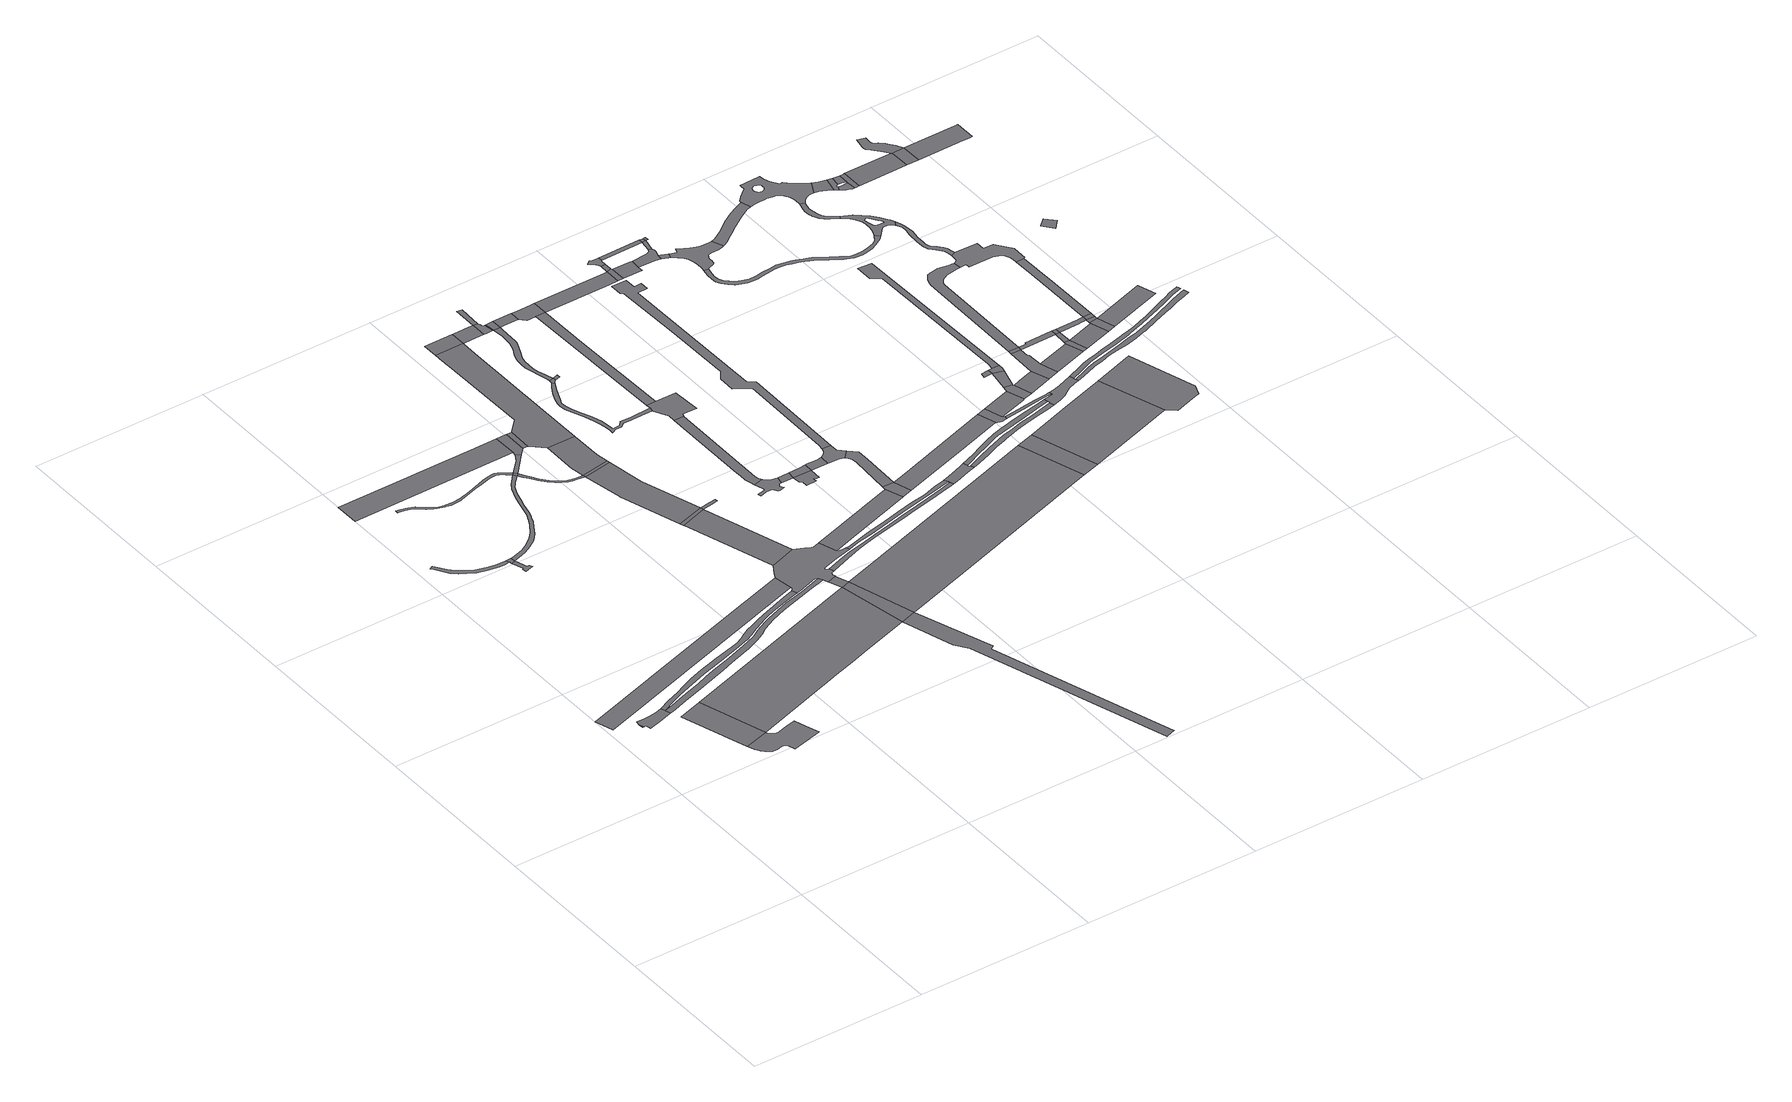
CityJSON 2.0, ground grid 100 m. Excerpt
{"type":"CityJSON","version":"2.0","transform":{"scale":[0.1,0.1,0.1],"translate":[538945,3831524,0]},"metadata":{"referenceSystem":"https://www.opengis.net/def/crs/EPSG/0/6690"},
"CityObjects":{
"road1":{"type":"Road","attributes":{"RoadStructureAttribute.sectionType":"1"},"geometry":[{"type":"MultiSurface","lod":"1","boundaries":[[[0,1,2]]]}]},
"road2":{"type":"Road","geometry":[{"type":"MultiSurface","lod":"1","boundaries":[[[3,4,5,6,7,8,0,2,9,10,11,12,13,14,15,16]]]}]},
"road3":{"type":"Road","geometry":[{"type":"MultiSurface","lod":"1","boundaries":[[[17,18,19,20]]]}]},
"road4":{"type":"Road","geometry":[{"type":"MultiSurface","lod":"1","boundaries":[[[21,22,23,24,25,26,27,28,29,30,31,32,33,34,35,36,37,38,39,40,41,42,43,44,20,19]]]}]},
"road5":{"type":"Road","attributes":{"RoadStructureAttribute.sectionType":"1"},"geometry":[{"type":"MultiSurface","lod":"1","boundaries":[[[45,46,47,48,49,50,51,52,53,54,55,56,57,58,59,60,61,62,63,64,65,66]]]}]},
"road6":{"type":"Road","attributes":{"RoadStructureAttribute.sectionType":"1"},"geometry":[{"type":"MultiSurface","lod":"1","boundaries":[[[67,68,69,70,71,72,73]]]}]},
"road7":{"type":"Road","geometry":[{"type":"MultiSurface","lod":"1","boundaries":[[[74,66,65,75,76]]]}]},
"road8":{"type":"Road","geometry":[{"type":"MultiSurface","lod":"1","boundaries":[[[77,78,79,80,81,82,76,75]]]}]},
"road9":{"type":"Road","attributes":{"RoadStructureAttribute.sectionType":"1"},"geometry":[{"type":"MultiSurface","lod":"1","boundaries":[[[83,84,85,86,87,88,89,90,91,92,93,94,95,96,97,98,99,100,3,16,101,102,103,104,105,106,107,108,109,110,111,112,113,114,115,116,117,118,119]]]}]},
"road10":{"type":"Road","attributes":{"RoadStructureAttribute.sectionType":"1"},"geometry":[{"type":"MultiSurface","lod":"1","boundaries":[[[120,121,122,123,124,125,126,127,128,129,130,131,132,133,134,135,136,137,138,139,15,14,140,141,142,143,144,145,146,147,148,149,150,151,152,153,154,155,156]]]}]},
"road11":{"type":"Road","attributes":{"RoadStructureAttribute.sectionType":"1"},"geometry":[{"type":"MultiSurface","lod":"1","boundaries":[[[157,158,17,20,159,160,161,162,163,164,165,166]]]}]},
"road12":{"type":"Road","attributes":{"RoadStructureAttribute.sectionType":"1"},"geometry":[{"type":"MultiSurface","lod":"1","boundaries":[[[167,168,169,170,171,172,173]]]}]},
"road13":{"type":"Road","attributes":{"RoadStructureAttribute.sectionType":"1"},"geometry":[{"type":"MultiSurface","lod":"1","boundaries":[[[174,175,176,177,178,179,180,181,182,183,184,185,186,187,188,189,190,191,192,193,194,195,196,197,198,199,200,201,202,203,204,205,206,207,208,209,210,211,212,213,214,215,216,217,218,219,220]]]}]},
"road14":{"type":"Road","attributes":{"RoadStructureAttribute.sectionType":"1"},"geometry":[{"type":"MultiSurface","lod":"1","boundaries":[[[219,221,222,223,224,225,226,227,228,229,230,231,232,233,234,235,236,74,76,237,238,239,240,241,242,243,244,245,246,247,248,249,250,251,252,253,254]]]}]},
"road15":{"type":"Road","geometry":[{"type":"MultiSurface","lod":"1","boundaries":[[[220,219,254,255]]]}]},
"road16":{"type":"Road","attributes":{"RoadStructureAttribute.sectionType":"1"},"geometry":[{"type":"MultiSurface","lod":"1","boundaries":[[[256,257,258,220,255,259]]]}]},
"road17":{"type":"Road","attributes":{"RoadStructureAttribute.sectionType":"1"},"geometry":[{"type":"MultiSurface","lod":"1","boundaries":[[[260,261,262,263,264,265,266,267,255,254,268,269,270,271,272,273,274,275,276,277,278]]]}]},
"road18":{"type":"Road","geometry":[{"type":"MultiSurface","lod":"1","boundaries":[[[173,172,256,259,279,280]]]}]},
"road19":{"type":"Road","geometry":[{"type":"MultiSurface","lod":"1","boundaries":[[[280,279,281,282]]]}]},
"road20":{"type":"Road","geometry":[{"type":"MultiSurface","lod":"1","boundaries":[[[283,284,285,286]]]}]},
"road21":{"type":"Road","attributes":{"RoadStructureAttribute.sectionType":"1"},"geometry":[{"type":"MultiSurface","lod":"1","boundaries":[[[286,285,287,288,289]]]}]},
"road22":{"type":"Road","attributes":{"RoadStructureAttribute.sectionType":"1"},"geometry":[{"type":"MultiSurface","lod":"1","boundaries":[[[290,291,292,293,294,295,296,297,166]]]}]},
"road23":{"type":"Road","attributes":{"RoadStructureAttribute.sectionType":"1"},"geometry":[{"type":"MultiSurface","lod":"1","boundaries":[[[298,299,277,300,301,284,283]]]}]},
"road24":{"type":"Road","geometry":[{"type":"MultiSurface","lod":"1","boundaries":[[[302,303,157,304]]]}]},
"road25":{"type":"Road","geometry":[{"type":"MultiSurface","lod":"1","boundaries":[[[304,157,166,297]]]}]},
"road26":{"type":"Road","geometry":[{"type":"MultiSurface","lod":"1","boundaries":[[[305,278,277,299]]]}]},
"road27":{"type":"Road","attributes":{"RoadStructureAttribute.sectionType":"1"},"geometry":[{"type":"MultiSurface","lod":"1","boundaries":[[[306,307,278,305,308,309]]]}]},
"road28":{"type":"Road","geometry":[{"type":"MultiSurface","lod":"1","boundaries":[[[310,311,312,289,288,313,314,67,73,315,316,83,119,317,318,319,320,321,120,156,322,303,302,323,324,325,326,327,328,329,330,331,332,333,334,335,336,337,338,339]]]}]},
"road29":{"type":"Road","geometry":[{"type":"MultiSurface","lod":"1","boundaries":[[[340,341,342,343,283,286]]]}]},
"road30":{"type":"Road","attributes":{"RoadStructureAttribute.sectionType":"1"},"geometry":[{"type":"MultiSurface","lod":"1","boundaries":[[[344,345,346,347,348,349,282,281,350,306,309,351,352,353,354]]]}]},
"road31":{"type":"Road","geometry":[{"type":"MultiSurface","lod":"1","boundaries":[[[355,344,354,356]]]}]},
"road32":{"type":"Road","attributes":{"RoadStructureAttribute.sectionType":"1"},"geometry":[{"type":"MultiSurface","lod":"1","boundaries":[[[357,358,359,360,361,362,363,364,365,366,367,368,369,370,371,372,373,374,375,376]]]}]},
"road33":{"type":"Road","geometry":[{"type":"MultiSurface","lod":"1","boundaries":[[[377,378,379,380,381,382]]]}]},
"road34":{"type":"Road","attributes":{"RoadStructureAttribute.sectionType":"1"},"geometry":[{"type":"MultiSurface","lod":"1","boundaries":[[[379,383,384,385,386,387,388,389,390,391,392,393,394,395,396,397,398,399,400,401,402,403,404,405,406,407,408,409,410,411,412,413,414,415,416,417,418,419,380]]]}]},
"road35":{"type":"Road","attributes":{"RoadStructureAttribute.sectionType":"1"},"geometry":[{"type":"MultiSurface","lod":"1","boundaries":[[[420,339,338,421,422]]]}]},
"road36":{"type":"Road","geometry":[{"type":"MultiSurface","lod":"1","boundaries":[[[423,424,377,382]]]}]},
"road37":{"type":"Road","attributes":{"RoadStructureAttribute.sectionType":"1"},"geometry":[{"type":"MultiSurface","lod":"1","boundaries":[[[425,426,427,428,429,360,359,430,431,432]]]}]},
"road38":{"type":"Road","attributes":{"RoadStructureAttribute.sectionType":"1"},"geometry":[{"type":"MultiSurface","lod":"1","boundaries":[[[433,434,435,356,354,436,437,438]]]}]},
"road39":{"type":"Road","attributes":{"RoadStructureAttribute.sectionType":"1"},"geometry":[{"type":"MultiSurface","lod":"1","boundaries":[[[376,375,439,440]]]}]},
"road40":{"type":"Road","attributes":{"RoadStructureAttribute.sectionType":"1"},"geometry":[{"type":"MultiSurface","lod":"1","boundaries":[[[441,442,443,444,445,446,447,448,449,450,451,327,326,452,453,454,455,456,457,458,459,460,461,462,463]]]}]},
"road41":{"type":"Road","attributes":{"RoadStructureAttribute.sectionType":"1"},"geometry":[{"type":"MultiSurface","lod":"1","boundaries":[[[464,465,466,467,468,469,470,471,472,473,474,475,476,477,478,479,480,481,482,483,484,485,486,487,488,378,377]]]}]},
"road42":{"type":"Road","geometry":[{"type":"MultiSurface","lod":"1","boundaries":[[[489,490,491,492,493,494,495,496,439]]]}]},
"road43":{"type":"Road","geometry":[{"type":"MultiSurface","lod":"1","boundaries":[[[433,438,497,498,499,500,501,502]]]}]},
"road44":{"type":"Road","attributes":{"RoadStructureAttribute.sectionType":"1"},"geometry":[{"type":"MultiSurface","lod":"1","boundaries":[[[503,504,440,439,496]]]}]},
"road45":{"type":"Road","attributes":{"RoadStructureAttribute.sectionType":"1"},"geometry":[{"type":"MultiSurface","lod":"1","boundaries":[[[505,433,502,506]]]}]},
"road46":{"type":"Road","attributes":{"RoadStructureAttribute.sectionType":"1"},"geometry":[{"type":"MultiSurface","lod":"1","boundaries":[[[499,498,476,507]]]}]},
"road47":{"type":"Road","attributes":{"RoadStructureAttribute.sectionType":"1"},"geometry":[{"type":"MultiSurface","lod":"1","boundaries":[[[508,509,510,511,512,513,514,515,516,335,334,517,518,519,520,521,522,523]]]}]},
"road48":{"type":"Road","geometry":[{"type":"MultiSurface","lod":"1","boundaries":[[[507,476,475,524]]]}]},
"road49":{"type":"Road","geometry":[{"type":"MultiSurface","lod":"1","boundaries":[[[525,526,527,528,529,402,401,530,425,432]]]}]},
"road50":{"type":"Road","attributes":{"RoadStructureAttribute.sectionType":"1"},"geometry":[{"type":"MultiSurface","lod":"1","boundaries":[[[524,475,531,532,533]]]}]},
"road51":{"type":"Road","attributes":{"RoadStructureAttribute.sectionType":"1"},"geometry":[{"type":"MultiSurface","lod":"1","boundaries":[[[534,535,536,503,496,537]]]}]},
"road52":{"type":"Road","attributes":{"RoadStructureAttribute.sectionType":"1"},"geometry":[{"type":"MultiSurface","lod":"1","boundaries":[[[538,529,528,539,540]]]}]},
"road53":{"type":"Road","attributes":{"RoadStructureAttribute.sectionType":"1"},"geometry":[{"type":"MultiSurface","lod":"1","boundaries":[[[541,542,543,304,297,544,545,546]]]}]},
"road54":{"type":"Road","geometry":[{"type":"MultiSurface","lod":"1","boundaries":[[[547,420,422,548,549,550]]]}]},
"road55":{"type":"Road","geometry":[{"type":"MultiSurface","lod":"1","boundaries":[[[551,552,533,532,553,554,538,540,555]]]}]},
"road56":{"type":"Road","geometry":[{"type":"MultiSurface","lod":"1","boundaries":[[[556,557,558,534,537,559,560,561,562,563]]]}]},
"road57":{"type":"Road","attributes":{"RoadStructureAttribute.sectionType":"1"},"geometry":[{"type":"MultiSurface","lod":"1","boundaries":[[[564,565,561,560,566,567,568,569,547,550]]]}]},
"road58":{"type":"Road","attributes":{"RoadStructureAttribute.sectionType":"1"},"geometry":[{"type":"MultiSurface","lod":"1","boundaries":[[[570,571,572,573,574,575,576,577,578,579,580,581,582,583,584,585,556,563]]]}]},
"road59":{"type":"Road","geometry":[{"type":"MultiSurface","lod":"1","boundaries":[[[586,587,588,508,523,589,441,463,590,591,592,593,594,595,596]]]}]},
"road60":{"type":"Road","attributes":{"RoadStructureAttribute.sectionType":"1"},"geometry":[{"type":"MultiSurface","lod":"1","boundaries":[[[597,555,540,598,599,600]]]}]},
"road61":{"type":"Road","attributes":{"RoadStructureAttribute.sectionType":"1"},"geometry":[{"type":"MultiSurface","lod":"1","boundaries":[[[601,602,550,549,603,604]]]}]},
"road62":{"type":"Road","geometry":[{"type":"MultiSurface","lod":"1","boundaries":[[[605,600,599,606,607]]]}]},
"road63":{"type":"Road","attributes":{"RoadStructureAttribute.sectionType":"1"},"geometry":[{"type":"MultiSurface","lod":"1","boundaries":[[[608,609,610,600,605]]]}]},
"road64":{"type":"Road","geometry":[{"type":"MultiSurface","lod":"1","boundaries":[[[611,612,613,614,615,616,610,609,617,618,619]]]}]},
"road65":{"type":"Road","attributes":{"RoadStructureAttribute.sectionType":"1"},"geometry":[{"type":"MultiSurface","lod":"1","boundaries":[[[620,607,606,621,622,623]]]}]},
"road66":{"type":"Road","attributes":{"RoadStructureAttribute.sectionType":"1"},"geometry":[{"type":"MultiSurface","lod":"1","boundaries":[[[624,625,626,627,628,629,630,631,632,633,634,635,636,637,638,586,596,639,640,641,642,643,644,645,646,647,648,649,650,651,652,653]]]}]},
"road67":{"type":"Road","attributes":{"RoadStructureAttribute.sectionType":"1"},"geometry":[{"type":"MultiSurface","lod":"1","boundaries":[[[654,655,656,657,658,659,660,661,662,663,593,592,664,665,666,667,668,669,670,671,672,673,674,675]]]}]},
"road68":{"type":"Road","geometry":[{"type":"MultiSurface","lod":"1","boundaries":[[[676,541,546,677]]]}]},
"road69":{"type":"Road","attributes":{"RoadStructureAttribute.sectionType":"1"},"geometry":[{"type":"MultiSurface","lod":"1","boundaries":[[[678,619,618,679]]]}]},
"road70":{"type":"Road","geometry":[{"type":"MultiSurface","lod":"1","boundaries":[[[680,681,682,683,684,623,622,685,686,687,688,689,690,691,692]]]}]},
"road71":{"type":"Road","geometry":[{"type":"MultiSurface","lod":"1","boundaries":[[[693,601,604,694,695,696,697,698,699,700]]]}]},
"road72":{"type":"Road","attributes":{"RoadStructureAttribute.sectionType":"1"},"geometry":[{"type":"MultiSurface","lod":"1","boundaries":[[[688,687,701,702,703]]]}]},
"road73":{"type":"Road","attributes":{"RoadStructureAttribute.sectionType":"1"},"geometry":[{"type":"MultiSurface","lod":"1","boundaries":[[[704,679,680,692]]]}]},
"road74":{"type":"Road","geometry":[{"type":"MultiSurface","lod":"1","boundaries":[[[705,678,679,704]]]}]},
"road75":{"type":"Road","attributes":{"RoadStructureAttribute.sectionType":"1"},"geometry":[{"type":"MultiSurface","lod":"1","boundaries":[[[706,705,704,707]]]}]},
"road76":{"type":"Road","attributes":{"RoadStructureAttribute.sectionType":"1"},"geometry":[{"type":"MultiSurface","lod":"1","boundaries":[[[708,709,693,700,710,711]]]}]},
"road77":{"type":"Road","geometry":[{"type":"MultiSurface","lod":"1","boundaries":[[[712,713,714,715,716,717,718,719,720,703,702,721,722,723,724,725,726,727,728,729,730,731,732,733,734,735,736,737,738,739,740,741]]]}]},
"road78":{"type":"Road","attributes":{"RoadStructureAttribute.sectionType":"1"},"geometry":[{"type":"MultiSurface","lod":"1","boundaries":[[[742,743,744,745,746,747,698,697,748,749,750,751,752]]]}]},
"road79":{"type":"Road","geometry":[{"type":"MultiSurface","lod":"1","boundaries":[[[753,708,711,754,755,756]]]}]},
"road80":{"type":"Road","geometry":[{"type":"MultiSurface","lod":"1","boundaries":[[[757,758,759,760]]]}]},
"road81":{"type":"Road","attributes":{"RoadStructureAttribute.sectionType":"1"},"geometry":[{"type":"MultiSurface","lod":"1","boundaries":[[[760,753,756,761]]]}]},
"road82":{"type":"Road","attributes":{"RoadStructureAttribute.sectionType":"1"},"geometry":[{"type":"MultiSurface","lod":"1","boundaries":[[[762,763,676,677,764,765]]]}]},
"road83":{"type":"Road","geometry":[{"type":"MultiSurface","lod":"1","boundaries":[[[766,767,768,757,760,761]]]}]},
"road84":{"type":"Road","attributes":{"RoadStructureAttribute.sectionType":"1"},"geometry":[{"type":"MultiSurface","lod":"1","boundaries":[[[769,770,771,755,754,772]]]}]},
"road85":{"type":"Road","geometry":[{"type":"MultiSurface","lod":"1","boundaries":[[[773,774,775,776,742,752,777,624,653,778,779,654,675,780,781,782,783,784,785,786,787,788,789,790]]]}]},
"road86":{"type":"Road","attributes":{"RoadStructureAttribute.sectionType":"1"},"geometry":[{"type":"MultiSurface","lod":"1","boundaries":[[[727,791,792,793,794,795,796,797,798,799,800,801,802,803,804,805,806,807,808,809,810,811,812,813,814,815,816,817,818,819,820,821,822,823,824,825,826,827,828,829,830,831,832,833,834,835,836,837,838,839,840,841,842,843,844,845,846,847,848,849,850,851,852,853,854,855,728]]]}]},
"road87":{"type":"Road","attributes":{"RoadStructureAttribute.sectionType":"1"},"geometry":[{"type":"MultiSurface","lod":"1","boundaries":[[[856,857,858,859,860,768,767]]]}]},
"road88":{"type":"Road","attributes":{"RoadStructureAttribute.sectionType":"1"},"geometry":[{"type":"MultiSurface","lod":"1","boundaries":[[[861,862,863,864,865,866,867,868,741,740,869,870,871,872,873,874,875,876,877]]]}]},
"road89":{"type":"Road","geometry":[{"type":"MultiSurface","lod":"1","boundaries":[[[878,769,772,879,880,881,882,883]]]}]},
"road90":{"type":"Road","geometry":[{"type":"MultiSurface","lod":"1","boundaries":[[[884,885,878,883,886]]]}]},
"road91":{"type":"Road","attributes":{"RoadStructureAttribute.sectionType":"1"},"geometry":[{"type":"MultiSurface","lod":"1","boundaries":[[[887,880,879,888]]]}]},
"road92":{"type":"Road","attributes":{"RoadStructureAttribute.sectionType":"1"},"geometry":[{"type":"MultiSurface","lod":"1","boundaries":[[[889,890,886,883,891,892]]]}]},
"road93":{"type":"Road","geometry":[{"type":"MultiSurface","lod":"1","boundaries":[[[893,762,765,894,895,896,897,898]]]}]},
"road94":{"type":"Road","attributes":{"RoadStructureAttribute.sectionType":"1"},"geometry":[{"type":"MultiSurface","lod":"1","boundaries":[[[899,900,901,902,903,904,905,906,907,908,909,910,911,884,886,912,913,914,915,916,917,918,919,920,921,922]]]}]},
"road95":{"type":"Road","geometry":[{"type":"MultiSurface","lod":"1","boundaries":[[[923,887,888,924,925]]]}]},
"road96":{"type":"Road","attributes":{"RoadStructureAttribute.sectionType":"1"},"geometry":[{"type":"MultiSurface","lod":"1","boundaries":[[[926,891,923,925]]]}]},
"road97":{"type":"Road","geometry":[{"type":"MultiSurface","lod":"1","boundaries":[[[892,891,926,927]]]}]},
"road98":{"type":"Road","geometry":[{"type":"MultiSurface","lod":"1","boundaries":[[[928,929,930,931,932,933,934,935,936,937,938,939,940,941,942,943,944,945,946,947,948,949,950,951,952,953,954,955,956,957,958,959,960,861,877,961,962,963,964,965,966],[967,968,969,970,971,972,973,974,975,976,977,978,979,980,981,982,983,984,985,986,987,988,989,990,991]]]}]},
"road99":{"type":"Road","attributes":{"RoadStructureAttribute.sectionType":"1"},"geometry":[{"type":"MultiSurface","lod":"1","boundaries":[[[937,992,993,994,995,996,997,998,999,1000,1001,1002,1003,1004,1005,1006,1007,1008,1009,1010,1011,938]]]}]},
"road100":{"type":"Road","attributes":{"RoadStructureAttribute.sectionType":"1"},"geometry":[{"type":"MultiSurface","lod":"1","boundaries":[[[1012,1013,925,924,1014]]]}]},
"road101":{"type":"Road","attributes":{"RoadStructureAttribute.sectionType":"1"},"geometry":[{"type":"MultiSurface","lod":"1","boundaries":[[[1015,1016,1017,1018,927,926,1019,1020,1021,1022]]]}]},
"road102":{"type":"Road","attributes":{"RoadStructureAttribute.sectionType":"1"},"geometry":[{"type":"MultiSurface","lod":"1","boundaries":[[[1023,1024,1025,1026,1027,1028,1029,1030,1003,1002,1031,1032,1033,1034,1035,1036,1037,823,822,1038,1039,1040,1041,1042,1043,1044,1045,1046],[1047,1048,1049,1050,1051,1052,1053,1054,1055,1056,1057,1058,1059,1060,1061,1062,1063]]]}]},
"road103":{"type":"Road","geometry":[{"type":"MultiSurface","lod":"1","boundaries":[[[1064,1065,1012,1014,1066]]]}]},
"road104":{"type":"Road","attributes":{"RoadStructureAttribute.sectionType":"1"},"geometry":[{"type":"MultiSurface","lod":"1","boundaries":[[[1022,1065,1064,1067]]]}]},
"road105":{"type":"Road","geometry":[{"type":"MultiSurface","lod":"1","boundaries":[[[1015,1022,1067,1068]]]}]},
"road106":{"type":"Road","attributes":{"RoadStructureAttribute.sectionType":"1"},"geometry":[{"type":"MultiSurface","lod":"1","boundaries":[[[1069,1070,1071,1072,1073,1074,1075,1076,1077,1078,1079,1080,1081,1082,1083,1084,1085,1086,1087,1088,773,790,1089,1090,1091,1092,1093,1094,1095,1096,1097,1098,1099,1100,1101,1102,1103,1104,1105,1106]]]}]},
"road107":{"type":"Road","attributes":{"RoadStructureAttribute.sectionType":"1"},"geometry":[{"type":"MultiSurface","lod":"1","boundaries":[[[1107,1108,1109,1110,1111,1112,1113,1114,1115,1116,1117,1118,1119,1120,1121,1122,1123,1124,1125,1126,787,786,1127,1128,1129,1130,1131,1132,1133,1134,1135,1136,1137,1138,1139,1140,1141,1142,1143,1144]]]}]},
"road108":{"type":"Road","attributes":{"RoadStructureAttribute.sectionType":"1"},"geometry":[{"type":"MultiSurface","lod":"1","boundaries":[[[1145,1146,1147,1148,1149,1150,1151,1152,1153,1154,1155,1156,1157,1046,1045,1158,1159,1160,1161,1162,1163,1164,1165,1166,1167,1168,1169,1170,1171,1172]]]}]},
"road109":{"type":"Road","attributes":{"RoadStructureAttribute.sectionType":"1"},"geometry":[{"type":"MultiSurface","lod":"1","boundaries":[[[1173,943,942,1174,1175,1176,1177]]]}]},
"road110":{"type":"Road","geometry":[{"type":"MultiSurface","lod":"1","boundaries":[[[1178,1179,1180,1181,1182,1172,1171,1183,1184,1185,922,921,1186,1187,1188,1189,1190,1191,1192,1193,1194,1195]]]}]},
"road111":{"type":"Road","attributes":{"RoadStructureAttribute.sectionType":"1"},"geometry":[{"type":"MultiSurface","lod":"1","boundaries":[[[1194,1196,1015,1068,1197,1198,1195]]]}]},
"road112":{"type":"Road","geometry":[{"type":"MultiSurface","lod":"1","boundaries":[[[1177,1176,1199,1200,1201,1202,1203,1204,1205,1206,1207]]]}]},
"road113":{"type":"Road","geometry":[{"type":"MultiSurface","lod":"1","boundaries":[[[1208,1209,1210,1211,1212,1213,1201,1200,1214,1215,1216,1217,1218]]]}]},
"road114":{"type":"Road","attributes":{"RoadStructureAttribute.sectionType":"1"},"geometry":[{"type":"MultiSurface","lod":"1","boundaries":[[[1219,1207,1206,1220,1221,1222,1223,1224]]]}]},
"road115":{"type":"Road","geometry":[{"type":"MultiSurface","lod":"1","boundaries":[[[1225,1224,1223,1226,1208,1218,1227,1228,1229,1230]]]}]},
"road116":{"type":"Road","attributes":{"RoadStructureAttribute.sectionType":"1"},"geometry":[{"type":"MultiSurface","lod":"1","boundaries":[[[1231,1064,1066,1232]]]}]},
"road117":{"type":"Road","attributes":{"RoadStructureAttribute.sectionType":"1"},"geometry":[{"type":"MultiSurface","lod":"1","boundaries":[[[1233,1230,1229,1234,1235,1236]]]}]},
"road118":{"type":"Road","geometry":[{"type":"MultiSurface","lod":"1","boundaries":[[[1237,1238,1239,1240]]]}]},
"road119":{"type":"Road","geometry":[{"type":"MultiSurface","lod":"1","boundaries":[[[1236,1235,1241,1242]]]}]},
"road120":{"type":"Road","geometry":[{"type":"MultiSurface","lod":"1","boundaries":[[[1243,1244,1245,1246,1247,1248,1249,1250,1251,1252,1253,1254,1255,1256,1257,1236,1242]]]}]},
"road121":{"type":"Road","attributes":{"RoadStructureAttribute.sectionType":"1"},"geometry":[{"type":"MultiSurface","lod":"1","boundaries":[[[1258,1259,1242,1241,1260,1261,1262,1263]]]}]}
},
"vertices":[
[163,1581,0],[163,1554,0],[173,1556,0],
[323,1628,0],[288,1615,0],[265,1612,0],[243,1610,0],[218,1607,0],[168,1609,0],[181,1557,0],[186,1552,0],[186,1547,0],[192,1525,0],[263,1545,0],[343,1570,0],[333,1601,0],[333,1603,0],
[505,1559,0],[366,1515,0],[488,1132,0],[627,1175,0],
[503,1094,0],[515,1072,0],[520,1065,0],[535,1048,0],[550,1036,0],[565,1029,0],[579,1026,0],[594,1026,0],[623,1034,0],[632,1035,0],[642,1032,0],[645,1030,0],[653,1019,0],[665,981,0],[842,1025,0],[815,1105,0],[794,1166,0],[751,1157,0],[707,1145,0],[684,1139,0],[668,1138,0],[654,1142,0],[641,1151,0],[633,1160,0],
[359,3043,0],[303,3052,0],[246,3069,0],[211,3089,0],[165,3121,0],[163,3124,0],[137,3153,0],[107,3193,0],[95,3216,0],[74,3205,0],[87,3188,0],[108,3153,0],[133,3118,0],[145,3106,0],[163,3088,0],[196,3069,0],[239,3047,0],[291,3032,0],[358,3021,0],[394,3021,0],[419,3024,0],[409,3041,0],
[1397,2167,0],[1060,2061,0],[669,1937,0],[634,1926,0],[3,1726,0],[36,1621,0],[1413,2060,0],
[441,3045,0],[423,3010,0],[444,3016,0],
[445,2941,0],[437,2939,0],[442,2916,0],[490,2929,0],[484,2947,0],[469,2944,0],
[1401,2034,0],[1343,2015,0],[1281,1995,0],[1229,1977,0],[1179,1959,0],[1127,1938,0],[1080,1918,0],[1040,1902,0],[1010,1885,0],[975,1864,0],[938,1846,0],[893,1831,0],[786,1802,0],[669,1769,0],[589,1741,0],[519,1710,0],[472,1687,0],[390,1656,0],[405,1636,0],[467,1662,0],[534,1688,0],[597,1711,0],[661,1734,0],[774,1767,0],[848,1791,0],[906,1809,0],[953,1824,0],[993,1837,0],[1033,1857,0],[1080,1885,0],[1125,1906,0],[1157,1921,0],[1192,1936,0],[1224,1947,0],[1262,1960,0],[1321,1978,0],[1410,2004,0],
[1563,2039,0],[1434,1999,0],[1321,1968,0],[1257,1947,0],[1184,1919,0],[1147,1904,0],[1105,1883,0],[1077,1868,0],[1033,1840,0],[990,1824,0],[948,1807,0],[896,1789,0],[839,1771,0],[781,1752,0],[714,1732,0],[657,1711,0],[594,1688,0],[517,1662,0],[445,1639,0],[385,1616,0],[361,1576,0],[458,1607,0],[557,1640,0],[667,1676,0],[757,1707,0],[826,1730,0],[891,1751,0],[958,1774,0],[1023,1802,0],[1078,1830,0],[1115,1856,0],[1152,1876,0],[1195,1897,0],[1282,1930,0],[1367,1956,0],[1491,1992,0],[1576,2016,0],
[1616,1914,0],[1604,1910,0],[1074,1319,0],[1088,1323,0],[1181,1354,0],[1183,1354,0],[1305,1393,0],[1399,1423,0],[1689,1516,0],[1692,1516,0],
[800,3874,0],[493,3873,0],[418,3873,0],[2,3871,0],[3,3731,0],[952,3737,0],[950,3875,0],
[835,3618,0],[818,3632,0],[795,3645,0],[780,3652,0],[760,3652,0],[737,3649,0],[700,3639,0],[645,3621,0],[578,3597,0],[543,3589,0],[526,3584,0],[478,3579,0],[438,3581,0],[432,3582,0],[403,3588,0],[383,3599,0],[370,3605,0],[338,3630,0],[307,3655,0],[275,3669,0],[242,3679,0],[212,3684,0],[212,3666,0],[225,3666,0],[252,3662,0],[275,3652,0],[300,3640,0],[340,3608,0],[373,3591,0],[384,3585,0],[388,3583,0],[426,3571,0],[431,3570,0],[458,3564,0],[483,3566,0],[521,3569,0],[533,3573,0],[568,3582,0],[630,3603,0],[678,3616,0],[738,3632,0],[775,3634,0],[793,3630,0],[808,3620,0],[820,3609,0],[845,3588,0],[856,3601,0],
[791,3527,0],[782,3511,0],[776,3502,0],[762,3467,0],[752,3439,0],[740,3397,0],[723,3334,0],[711,3284,0],[702,3264,0],[694,3246,0],[674,3211,0],[640,3158,0],[613,3128,0],[570,3095,0],[523,3067,0],[456,3046,0],[481,3027,0],[526,3042,0],[573,3068,0],[618,3100,0],[653,3138,0],[682,3186,0],[704,3224,0],[719,3258,0],[721,3264,0],[733,3302,0],[748,3362,0],[760,3404,0],[769,3439,0],[782,3472,0],[796,3505,0],[810,3522,0],[819,3532,0],[857,3570,0],
[871,3585,0],
[949,3716,0],[939,3696,0],[922,3668,0],[974,3698,0],
[1085,3390,0],[1057,3395,0],[1022,3404,0],[992,3424,0],[962,3451,0],[931,3491,0],[909,3526,0],[891,3553,0],[875,3546,0],[896,3518,0],[919,3481,0],[949,3444,0],[977,3419,0],[1002,3402,0],[1032,3387,0],[1055,3382,0],[1085,3378,0],[1126,3371,0],[1123,3388,0],
[1010,3737,0],[1009,3875,0],
[1040,3737,0],[1042,3875,0],
[1431,2838,0],[1276,2791,0],[1282,2772,0],[1436,2823,0],
[1291,2744,0],[1447,2255,0],[1599,2306,0],
[1784,1219,0],[1834,1147,0],[2196,10,0],[2252,28,0],[2243,55,0],[1915,1085,0],[1936,1098,0],[1784,1545,0],
[1322,3181,0],[1288,3396,0],[1165,3144,0],[1166,3141,0],
[1641,2005,0],[1589,1989,0],[1668,1931,0],
[1285,3414,0],
[1110,3669,0],[1110,3467,0],[1274,3486,0],[1273,3669,0],
[1691,2259,0],[1683,2263,0],[1655,2278,0],[1417,2202,0],[1399,2171,0],[1413,2049,0],[1408,2041,0],[1433,2011,0],[1552,2051,0],[1553,2050,0],[1560,2043,0],[1561,2042,0],[1586,1989,0],[1644,2006,0],[1638,2023,0],[1643,2038,0],[1663,2045,0],[1653,2073,0],[1638,2076,0],[1634,2079,0],[1635,2084,0],[1637,2089,0],[1638,2091,0],[1730,2119,0],[1830,2145,0],[1817,2163,0],[1797,2162,0],[1782,2165,0],[1767,2171,0],[1734,2273,0],
[1493,2832,0],[1530,2837,0],[1530,2855,0],[1493,2849,0],
[1106,4598,0],[1106,4567,0],[1106,4497,0],[1107,4487,0],[1113,3946,0],[1047,3881,0],[1047,3731,0],[1272,3959,0],[1269,4499,0],[1271,4594,0],[1271,4599,0],
[1106,4688,0],[1270,4688,0],
[1850,2823,0],[1828,2833,0],[1810,2852,0],[1756,2838,0],[1771,2784,0],[1771,2777,0],[1723,2764,0],[1729,2747,0],[1778,2760,0],[1781,2757,0],[1803,2760,0],[1821,2732,0],[1828,2728,0],[1860,2739,0],[1851,2748,0],[1848,2758,0],[1851,2768,0],[1856,2773,0],[1868,2775,0],[1878,2818,0],
[1463,4114,0],[1438,4106,0],[1433,4086,0],[1447,4078,0],[1453,4088,0],[1465,4096,0],
[1413,4056,0],[1389,4013,0],[1369,3965,0],[1359,3933,0],[1357,3908,0],[1360,3875,0],[1378,3833,0],[1404,3768,0],[1424,3711,0],[1432,3673,0],[1440,3633,0],[1440,3606,0],[1438,3583,0],[1468,3599,0],[1503,3599,0],[1525,3617,0],[1570,3615,0],[1588,3615,0],[1700,3616,0],[1705,3641,0],[1590,3637,0],[1570,3637,0],[1522,3637,0],[1503,3614,0],[1465,3611,0],[1460,3614,0],[1455,3669,0],[1452,3696,0],[1442,3721,0],[1429,3761,0],[1411,3806,0],[1390,3855,0],[1382,3883,0],[1377,3908,0],[1379,3928,0],[1389,3953,0],[1419,4023,0],
[2251,2438,0],[1880,2207,0],[2284,2337,0],
[1495,4106,0],[1495,4124,0],
[1743,3492,0],[1741,2969,0],[1742,2937,0],[1742,2899,0],[1747,2872,0],[1800,2872,0],[1795,2892,0],[1799,3492,0],
[1395,4689,0],[1373,4689,0],[1279,4688,0],[1279,4598,0],[1373,4599,0],[1395,4599,0],
[1941,2774,0],[1945,2819,0],
[2540,2302,0],[2535,2300,0],[2475,2284,0],[2381,2261,0],[2301,2242,0],[2214,2222,0],[2101,2193,0],[1987,2167,0],[1900,2146,0],[1817,2128,0],[1737,2102,0],[1708,2062,0],[1775,2087,0],[1865,2118,0],[1925,2136,0],[2004,2157,0],[2094,2175,0],[2181,2194,0],[2276,2217,0],[2391,2243,0],[2463,2259,0],[2528,2275,0],[2547,2281,0],
[1447,4163,0],[1434,4201,0],[1429,4238,0],[1429,4271,0],[1431,4306,0],[1438,4336,0],[1453,4373,0],[1472,4414,0],[1487,4454,0],[1489,4466,0],[1493,4576,0],[1493,4600,0],[1455,4599,0],[1461,4536,0],[1459,4501,0],[1454,4466,0],[1442,4418,0],[1422,4381,0],[1410,4353,0],[1403,4328,0],[1401,4295,0],[1401,4263,0],[1409,4223,0],[1422,4176,0],[1435,4128,0],
[1944,2731,0],[1958,2716,0],[1958,2688,0],[2015,2689,0],[2014,2716,0],[2031,2705,0],[2046,2705,0],[2048,2775,0],
[1412,4599,0],[1450,4599,0],[1442,4658,0],[1431,4661,0],[1425,4676,0],[1422,4688,0],
[2050,2826,0],[2013,2822,0],
[1398,4828,0],[1426,4823,0],
[1449,4658,0],
[2525,2332,0],[2455,2314,0],[2385,2293,0],[2293,2275,0],[2188,2251,0],[2076,2225,0],[1984,2204,0],[1909,2184,0],[1837,2165,0],[1892,2163,0],[1982,2182,0],[2101,2210,0],[2211,2236,0],[2321,2260,0],[2435,2286,0],[2538,2310,0],
[1492,4658,0],
[1806,3510,0],[1889,3508,0],[1879,3670,0],[1757,3669,0],[1704,3668,0],[1743,3537,0],
[1520,4601,0],[1603,4601,0],[1603,4659,0],
[2148,2831,0],[2120,2825,0],[2060,2827,0],[2146,2773,0],
[1686,4570,0],[1746,4269,0],[1743,4570,0],
[2983,2351,0],[2657,2247,0],[1781,1967,0],[2163,1667,0],[3009,1938,0],[3105,1968,0],
[2252,2462,0],[2294,2340,0],[2349,2358,0],[2316,2459,0],
[1724,4660,0],[1634,4659,0],[1635,4569,0],[1682,4570,0],[1742,4660,0],
[2192,2884,0],[2182,2859,0],[2168,2841,0],[2213,2771,0],[2238,2762,0],[2278,2802,0],[2243,2837,0],[2243,2883,0],
[2324,2687,0],[2321,2760,0],[2253,2747,0],[2261,2729,0],[2263,2712,0],[2264,2692,0],
[2248,3514,0],[2211,3544,0],[2202,4438,0],[2259,4439,0],[2259,4488,0],[2216,4487,0],[2216,4553,0],[2128,4553,0],[2129,4483,0],[2144,4470,0],[2153,4085,0],[2157,3683,0],[2120,3633,0],[2121,3535,0],[2204,3479,0],[2197,2914,0],
[2680,2387,0],[2657,2378,0],[2590,2353,0],[2540,2307,0],[2578,2290,0],[2655,2316,0],[2706,2332,0],[2700,2351,0],[2692,2351,0],[2687,2354,0],[2690,2361,0],
[2161,4662,0],[2127,4572,0],[2178,4573,0],[2179,4662,0],
[2971,2670,0],[2382,2480,0],[2716,2475,0],[3004,2568,0],
[2207,4671,0],[2212,4573,0],[2211,4663,0],
[2207,4681,0],[2206,4716,0],[2181,4716,0],
[2186,4778,0],[2176,4780,0],[2161,4785,0],[2138,4765,0],[2161,4748,0],[2176,4730,0],[2206,4751,0],[2211,4753,0],[2211,4778,0],
[2316,4662,0],[2325,4574,0],[2324,4604,0],[2329,4662,0],
[3304,2580,0],[3230,2567,0],[3133,2546,0],[3063,2527,0],[3033,2521,0],[3006,2514,0],[3000,2513,0],[2958,2501,0],[2942,2496,0],[2921,2488,0],[2905,2483,0],[2874,2471,0],[2819,2447,0],[2772,2425,0],[2717,2401,0],[2717,2374,0],[2784,2405,0],[2854,2433,0],[2919,2461,0],[2956,2474,0],[2971,2478,0],[2984,2482,0],[3000,2485,0],[3008,2487,0],[3018,2489,0],[3063,2500,0],[3127,2514,0],[3143,2518,0],[3228,2539,0],[3308,2557,0],
[3310,2542,0],[3181,2511,0],[3098,2493,0],[3041,2477,0],[2993,2466,0],[2986,2464,0],[2977,2461,0],[2934,2446,0],[2862,2420,0],[2782,2385,0],[2747,2344,0],[2827,2375,0],[2884,2398,0],[2892,2401,0],[2949,2421,0],[2971,2429,0],[3006,2442,0],[3054,2457,0],[3116,2473,0],[3196,2491,0],[3278,2507,0],[3317,2517,0],
[3087,2384,0],[3209,2001,0],
[2458,4781,0],[2458,4756,0],
[2447,4693,0],[2442,4683,0],[2437,4676,0],[2424,4670,0],[2414,4668,0],[2329,4604,0],[2427,4600,0],[2455,4595,0],[2458,4627,0],[2468,4655,0],[2469,4673,0],[2467,4681,0],[2464,4688,0],
[3024,2687,0],[3013,2562,0],[3023,2557,0],[3035,2557,0],[3063,2561,0],[3070,2580,0],[3060,2582,0],[3057,2585,0],
[2490,4581,0],[2497,4578,0],[2508,4608,0],
[2481,4759,0],
[2476,4781,0],
[2493,4781,0],[2494,4759,0],
[3195,2741,0],[3184,2738,0],[3217,2636,0],[3227,2640,0],
[2719,4566,0],[2696,4566,0],[2674,4567,0],[2651,4572,0],[2620,4584,0],[2595,4597,0],[2559,4621,0],[2549,4593,0],[2526,4601,0],[2528,4554,0],[2551,4532,0],[2561,4512,0],[2569,4482,0],[2574,4455,0],[2572,4414,0],[2569,4399,0],[2595,4395,0],[2602,4400,0],[2634,4410,0],[2642,4418,0],[2644,4425,0],[2647,4443,0],[2646,4460,0],[2656,4483,0],[2666,4490,0],[2681,4493,0],[2724,4493,0],[2751,4499,0],[2763,4503,0],[2739,4568,0],
[3357,2614,0],[3330,2610,0],[3267,2604,0],[3207,2596,0],[3125,2585,0],[3078,2581,0],[3108,2568,0],[3182,2576,0],[3262,2587,0],[3315,2595,0],[3360,2595,0],
[3200,2775,0],[3284,2658,0],[3251,2759,0],[3248,2767,0],
[3220,2930,0],[3179,2928,0],[3172,2896,0],[3222,2899,0],
[3280,2883,0],
[3607,2551,0],[3375,2477,0],[3727,2168,0],[3730,2169,0],
[3287,2907,0],[3286,2932,0],[3244,2932,0],
[3387,2803,0],[3374,2799,0],[3297,2774,0],[3420,2701,0],
[3513,2661,0],[3474,2646,0],[3432,2629,0],[3387,2618,0],[3362,2590,0],[3313,2552,0],[3313,2547,0],[3368,2530,0],[3385,2538,0],[3403,2548,0],[3425,2563,0],[3457,2584,0],[3500,2599,0],[3529,2608,0],[3524,2624,0],[3519,2627,0],[3520,2632,0],[3522,2637,0],
[2562,4354,0],[2560,4319,0],[2563,4289,0],[2576,4262,0],[2599,4235,0],[2623,4215,0],[2626,4213,0],[2654,4200,0],[2684,4191,0],[2714,4188,0],[2744,4186,0],[2776,4194,0],[2811,4199,0],[2851,4205,0],[2886,4203,0],[2919,4200,0],[2951,4191,0],[2982,4184,0],[3024,4164,0],[3032,4160,0],[3069,4142,0],[3115,4112,0],[3173,4073,0],[3203,4061,0],[3223,4056,0],[3240,4051,0],[3270,4049,0],[3305,4057,0],[3335,4062,0],[3370,4078,0],[3412,4103,0],[3432,4125,0],[3409,4145,0],[3385,4108,0],[3362,4095,0],[3327,4082,0],[3290,4074,0],[3253,4074,0],[3220,4076,0],[3208,4082,0],[3200,4086,0],[3172,4103,0],[3130,4130,0],[3084,4160,0],[3059,4177,0],[3032,4187,0],[3019,4191,0],[2981,4206,0],[2956,4213,0],[2919,4220,0],[2881,4228,0],[2841,4225,0],[2794,4219,0],[2751,4214,0],[2711,4213,0],[2686,4218,0],[2661,4225,0],[2656,4228,0],[2634,4240,0],[2616,4257,0],[2596,4280,0],[2585,4300,0],[2583,4330,0],[2585,4352,0],[2592,4385,0],
[3266,3969,0],[3186,3973,0],[3187,3873,0],[3235,3839,0],[3251,2974,0],
[3038,4739,0],[2991,4721,0],[2944,4698,0],[2882,4660,0],[2826,4616,0],[2825,4614,0],[2786,4591,0],[2761,4576,0],[2778,4509,0],[2803,4527,0],[2838,4552,0],[2865,4571,0],[2880,4583,0],[2927,4615,0],[2969,4643,0],[3030,4677,0],[3055,4684,0],
[3390,2975,0],[3488,2723,0],[3456,2825,0],[3454,2916,0],[3446,2921,0],[3446,2974,0],
[3391,2998,0],[3391,2993,0],[3448,2996,0],
[3652,2888,0],[3685,2786,0],
[3498,3009,0],[3496,2997,0],[3658,2976,0],[3658,3011,0],
[3844,2627,0],[3782,2127,0],[3829,2143,0],[3916,2171,0],[3941,2179,0],[3966,2244,0],
[3581,3735,0],[3569,3736,0],[3561,3737,0],[3533,3742,0],[3503,3746,0],[3476,3744,0],[3453,3741,0],[3433,3733,0],[3422,3719,0],[3421,3718,0],[3409,3700,0],[3401,3678,0],[3399,3655,0],[3449,3075,0],[3452,3618,0],[3457,3638,0],[3464,3648,0],[3469,3656,0],[3487,3666,0],[3511,3679,0],[3561,3687,0],[3578,3689,0],[3598,3691,0],[3593,3735,0],
[3653,2900,0],[3717,2796,0],[3684,2898,0],
[3683,2978,0],
[3683,3011,0],
[3211,4685,0],[3221,4680,0],[3232,4673,0],[3252,4641,0],[3257,4629,0],[3261,4615,0],[3264,4594,0],[3264,4586,0],[3264,4574,0],[3261,4564,0],[3290,4557,0],[3303,4574,0],[3322,4589,0],[3342,4597,0],[3370,4597,0],[3407,4670,0],[3379,4685,0],[3326,4724,0],[3296,4758,0],[3290,4754,0],[3284,4753,0],[3281,4754,0],[3272,4761,0],[3249,4800,0],[3244,4815,0],[3237,4832,0],[3233,4859,0],[3115,4856,0],[3115,4846,0],[3114,4822,0],[3108,4815,0],[3063,4777,0],[3038,4754,0],[3071,4689,0],[3088,4692,0],[3113,4694,0],[3142,4694,0],[3157,4694,0],[3190,4689,0],[3173,4755,0],[3163,4755,0],[3162,4756,0],[3156,4760,0],[3151,4765,0],[3146,4775,0],[3144,4780,0],[3143,4785,0],[3145,4793,0],[3148,4800,0],[3155,4805,0],[3158,4808,0],[3160,4810,0],[3168,4813,0],[3175,4810,0],[3183,4808,0],[3190,4803,0],[3193,4799,0],[3197,4795,0],[3198,4793,0],[3198,4786,0],[3198,4776,0],[3195,4769,0],[3193,4766,0],[3183,4758,0],
[3253,4531,0],[3247,4500,0],[3247,4482,0],[3250,4462,0],[3251,4461,0],[3256,4445,0],[3260,4435,0],[3272,4414,0],[3288,4396,0],[3312,4379,0],[3355,4355,0],[3363,4370,0],[3342,4382,0],[3309,4409,0],[3294,4429,0],[3286,4454,0],[3282,4475,0],[3281,4479,0],[3278,4509,0],[3283,4539,0],
[3849,2951,0],[3846,2950,0],[3882,2849,0],
[3848,3015,0],[3817,3012,0],[3815,3012,0],[3805,3012,0],[3806,2982,0],[3816,2985,0],[3831,2985,0],[3846,2985,0],
[3544,4201,0],[3536,4214,0],[3513,4251,0],[3485,4284,0],[3479,4290,0],[3453,4316,0],[3420,4343,0],[3382,4360,0],[3385,4330,0],[3408,4300,0],[3423,4268,0],[3426,4251,0],[3428,4241,0],[3429,4208,0],[3421,4178,0],[3444,4138,0],[3474,4171,0],[3483,4175,0],[3486,4176,0],[3501,4176,0],[3514,4174,0],[3527,4167,0],[3542,4152,0],[3556,4182,0],[3468,4273,0],[3475,4262,0],[3481,4254,0],[3493,4234,0],[3503,4221,0],[3509,4214,0],[3509,4209,0],[3509,4204,0],[3477,4205,0],[3469,4206,0],[3459,4211,0],[3454,4216,0],[3448,4244,0],[3443,4273,0],[3448,4278,0],[3455,4281,0],[3460,4278,0],
[3898,2967,0],[3846,2956,0],[3931,2864,0],
[3898,2986,0],
[3898,3016,0],
[4362,2948,0],[4341,2943,0],[4306,2930,0],[4269,2912,0],[4229,2896,0],[4169,2873,0],[4102,2843,0],[4057,2827,0],[4007,2809,0],[3967,2798,0],[3950,2794,0],[3933,2789,0],[3900,2781,0],[3833,2763,0],[3766,2747,0],[3726,2736,0],[3683,2723,0],[3633,2708,0],[3586,2690,0],[3529,2667,0],[3584,2663,0],[3626,2680,0],[3664,2696,0],[3706,2706,0],[3746,2717,0],[3801,2732,0],[3858,2745,0],[3928,2763,0],[3944,2769,0],[3954,2772,0],[3990,2784,0],[4047,2802,0],[4102,2823,0],[4174,2851,0],[4239,2877,0],[4276,2894,0],[4309,2907,0],[4369,2925,0],
[4374,2908,0],[4294,2880,0],[4217,2846,0],[4210,2844,0],[4145,2818,0],[4100,2800,0],[4043,2780,0],[3988,2762,0],[3966,2756,0],[3939,2750,0],[3923,2746,0],[3858,2728,0],[3783,2710,0],[3742,2699,0],[3721,2694,0],[3674,2683,0],[3634,2670,0],[3610,2659,0],[3589,2650,0],[3532,2627,0],[3544,2612,0],[3612,2638,0],[3661,2656,0],[3714,2669,0],[3771,2687,0],[3826,2697,0],[3871,2703,0],[3907,2710,0],[3911,2711,0],[3963,2726,0],[4017,2743,0],[4030,2747,0],[4118,2780,0],[4197,2811,0],[4240,2827,0],[4289,2847,0],[4347,2865,0],[4384,2878,0],
[3642,3823,0],[3637,3853,0],[3624,3870,0],[3602,3895,0],[3584,3912,0],[3574,3927,0],[3571,3945,0],[3571,3967,0],[3573,4010,0],[3580,4067,0],[3577,4097,0],[3574,4120,0],[3567,4152,0],[3552,4134,0],[3557,4117,0],[3557,4087,0],[3553,4049,0],[3548,3982,0],[3549,3944,0],[3549,3929,0],[3554,3914,0],[3559,3904,0],[3574,3887,0],[3595,3862,0],[3610,3840,0],[3617,3823,0],[3620,3795,0],[3645,3805,0],
[3442,4656,0],[3397,4593,0],[3453,4566,0],[3462,4560,0],[3482,4646,0],
[3900,3575,0],[3901,3665,0],[3836,3750,0],[3778,3752,0],[3778,3802,0],[3618,3758,0],[3613,3748,0],[3606,3740,0],[3636,3695,0],[3636,3670,0],[3776,3667,0],[3804,3659,0],[3824,3650,0],[3834,3632,0],[3839,3615,0],[3845,3592,0],[3845,3570,0],[3892,3570,0],
[3846,3440,0],[3894,3363,0],[3893,3464,0],
[3471,4554,0],[3483,4547,0],[3495,4566,0],[3493,4571,0],[3492,4576,0],[3497,4581,0],[3504,4585,0],[3505,4586,0],[3513,4641,0],
[3553,4569,0],[3543,4567,0],[3531,4566,0],[3520,4566,0],[3503,4566,0],[3500,4566,0],[3495,4539,0],[3514,4527,0],[3523,4521,0],[3543,4514,0],[3555,4514,0],
[3529,4639,0],[3528,4583,0],[3542,4582,0],[3550,4579,0],[3552,4577,0],[3554,4638,0],
[3575,4638,0],[3553,4572,0],[3566,4514,0],[3582,4516,0],[3584,4516,0],[3583,4638,0],
[4215,3068,0],[4247,2965,0],
[3855,4638,0],[3838,4518,0],[3869,4518,0],[3868,4638,0],
[4155,3777,0],[4111,3735,0],[4159,3675,0],[4203,3726,0],
[3941,4518,0],[3940,4639,0],
[3919,4678,0],[3901,4703,0],[3886,4722,0],[3861,4745,0],[3838,4759,0],[3833,4769,0],[3833,4779,0],[3838,4814,0],[3790,4826,0],[3781,4764,0],[3778,4751,0],[3783,4739,0],[3791,4732,0],[3811,4707,0],[3834,4679,0],
[4248,4640,0],[4246,4640,0],[4210,4520,0],[4248,4520,0],[4264,4520,0],[4263,4640,0]
]}
